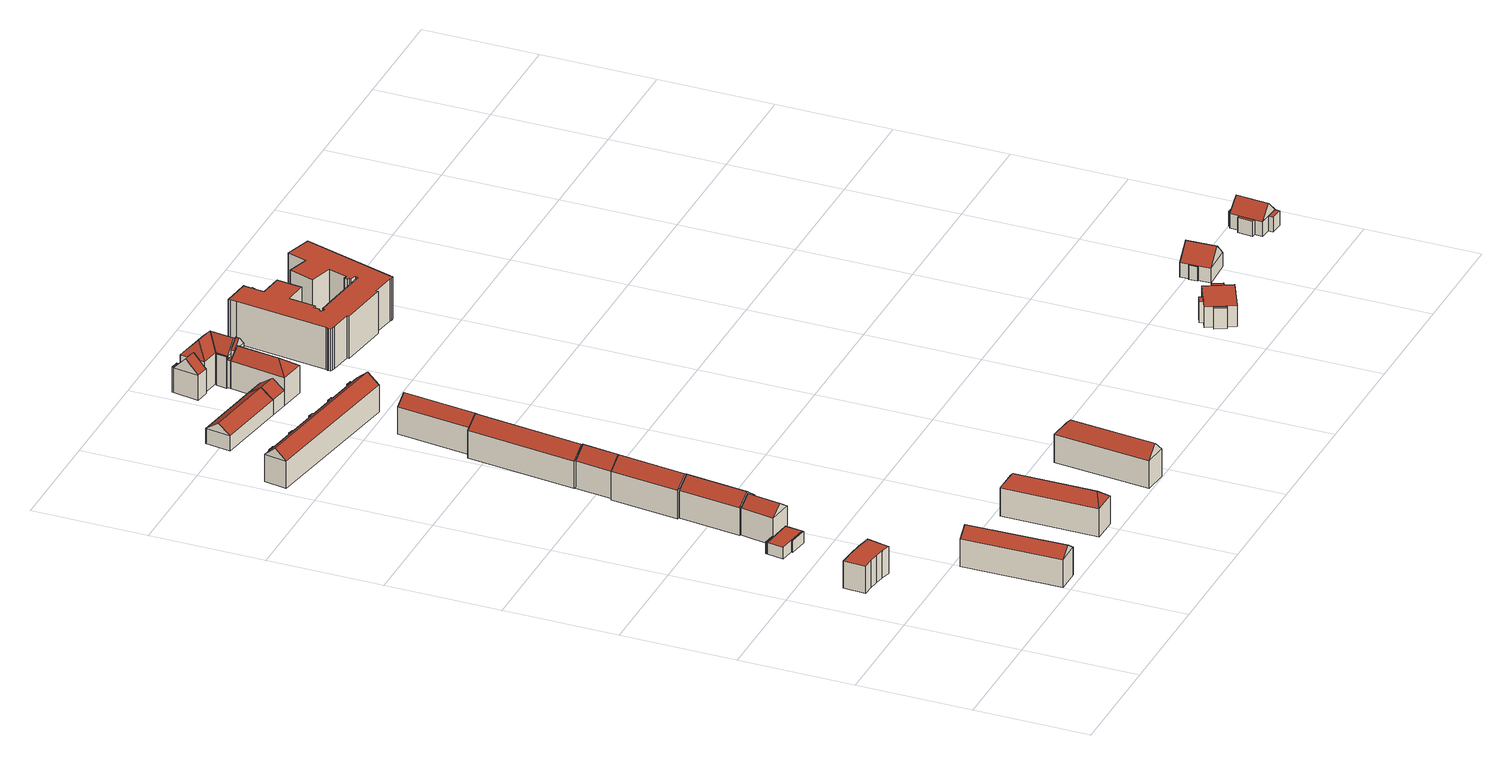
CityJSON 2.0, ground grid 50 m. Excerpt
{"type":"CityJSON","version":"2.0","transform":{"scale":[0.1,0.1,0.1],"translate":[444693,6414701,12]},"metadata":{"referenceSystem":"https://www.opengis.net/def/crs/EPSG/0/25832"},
"CityObjects":{
"building1":{"type":"Building","attributes":{"name":"Carl-Petersen-StraÃe","function":"31001_1010","yearOfConstruction":1957,"roofType":"1000","measuredHeight":12.23,"storeysAboveGround":3},"geometry":[{"type":"Solid","lod":"2","boundaries":[[[[0,1,2,3]],[[4,5,1,0]],[[6,7,5,4]],[[8,9,7,6]],[[10,11,9,8]],[[12,13,11,10]],[[14,15,13,12]],[[16,17,15,14]],[[18,19,17,16]],[[20,21,19,18]],[[3,2,21,20]],[[18,16,14,12,10,8,6,4,0,3,20]],[[1,5,7,9,11,13,15,17,19,21,2]]]],"semantics":{"surfaces":[{"type":"WallSurface"},{"type":"RoofSurface","Flaechenneigung":"90","Flaechenrichtung":"0","Flaechengroesse":"180.989428671581"},{"type":"GroundSurface"}],"values":[[0,0,0,0,0,0,0,0,0,0,0,1,2]]}}]},
"building2":{"type":"Building","attributes":{"name":"Hammer Steindamm","function":"31001_1010","yearOfConstruction":1957,"roofType":"3100","measuredHeight":16.43,"storeysAboveGround":4},"geometry":[{"type":"Solid","lod":"2","boundaries":[[[[22,23,24,25]],[[26,27,23,22]],[[28,29,27,26]],[[25,24,29,28]],[[22,30,26]],[[28,31,25]],[[25,31,30,22]],[[26,30,31,28]],[[23,27,29,24]]]],"semantics":{"surfaces":[{"type":"WallSurface"},{"type":"RoofSurface","Flaechenneigung":"53.6496606621401","Flaechenrichtung":"88.8705215685183","Flaechengroesse":"280.040693705272"},{"type":"RoofSurface","Flaechenneigung":"53.649637243758","Flaechenrichtung":"268.871179794385","Flaechengroesse":"280.040630167555"},{"type":"GroundSurface"}],"values":[[0,0,0,0,0,0,1,2,3]]}}]},
"building3":{"type":"Building","attributes":{"name":"Carl-Petersen-StraÃe","function":"31001_1010"},"children":["building3-1","building3-2","building3-3"]},
"building3-1":{"type":"BuildingPart","attributes":{"roofType":"1000","measuredHeight":5.16,"storeysAboveGround":1},"parents":["building3"],"geometry":[{"type":"Solid","lod":"2","boundaries":[[[[32,33,34,35]],[[36,37,33,32]],[[38,39,37,36]],[[35,34,39,38]],[[36,32,35,38]],[[33,37,39,34]]]],"semantics":{"surfaces":[{"type":"WallSurface"},{"type":"RoofSurface","Flaechenneigung":"90","Flaechenrichtung":"0","Flaechengroesse":"5.62264864993358"},{"type":"GroundSurface"}],"values":[[0,0,0,0,1,2]]}}]},
"building3-2":{"type":"BuildingPart","attributes":{"roofType":"1000","measuredHeight":5.16,"storeysAboveGround":1},"parents":["building3"],"geometry":[{"type":"Solid","lod":"2","boundaries":[[[[40,41,42,43]],[[44,45,41,40]],[[36,37,45,44]],[[43,42,37,36]],[[44,40,43,36]],[[41,45,37,42]]]],"semantics":{"surfaces":[{"type":"WallSurface"},{"type":"RoofSurface","Flaechenneigung":"90","Flaechenrichtung":"0","Flaechengroesse":"109.233173625576"},{"type":"GroundSurface"}],"values":[[0,0,0,0,1,2]]}}]},
"building3-3":{"type":"BuildingPart","attributes":{"roofType":"1000","measuredHeight":5.16,"storeysAboveGround":1},"parents":["building3"],"geometry":[{"type":"Solid","lod":"2","boundaries":[[[[46,47,41,40]],[[48,49,47,46]],[[50,51,49,48]],[[40,41,51,50]],[[48,46,40,50]],[[47,49,51,41]]]],"semantics":{"surfaces":[{"type":"WallSurface"},{"type":"RoofSurface","Flaechenneigung":"90","Flaechenrichtung":"0","Flaechengroesse":"3.43421822296851"},{"type":"GroundSurface"}],"values":[[0,0,0,0,1,2]]}}]},
"building4":{"type":"Building","attributes":{"name":"Lohhof","function":"31001_1010","yearOfConstruction":1957,"roofType":"3100","measuredHeight":16.29,"storeysAboveGround":4},"geometry":[{"type":"Solid","lod":"2","boundaries":[[[[52,53,54,55]],[[56,57,53,52]],[[58,59,57,56]],[[55,54,59,58]],[[52,60,56]],[[58,61,55]],[[55,61,60,52]],[[56,60,61,58]],[[53,57,59,54]]]],"semantics":{"surfaces":[{"type":"WallSurface"},{"type":"RoofSurface","Flaechenneigung":"53.9360817724943","Flaechenrichtung":"98.5303879939975","Flaechengroesse":"99.5425328210005"},{"type":"RoofSurface","Flaechenneigung":"53.9258901445393","Flaechenrichtung":"279.37135502149","Flaechengroesse":"99.9239069675338"},{"type":"GroundSurface"}],"values":[[0,0,0,0,0,0,1,2,3]]}}]},
"building5":{"type":"Building","attributes":{"name":"Lohhof","function":"31001_1010"},"children":["building5-1","building5-2","building5-3"]},
"building5-1":{"type":"BuildingPart","attributes":{"roofType":"3100","measuredHeight":17.06,"storeysAboveGround":4},"parents":["building5"],"geometry":[{"type":"Solid","lod":"2","boundaries":[[[[62,63,64,65]],[[66,67,63,62]],[[68,69,67,66]],[[65,64,69,68]],[[62,70,66]],[[68,71,65]],[[65,71,70,62]],[[66,70,71,68]],[[63,67,69,64]]]],"semantics":{"surfaces":[{"type":"WallSurface"},{"type":"RoofSurface","Flaechenneigung":"51.8431119376664","Flaechenrichtung":"277.03718963266","Flaechengroesse":"201.045123424135"},{"type":"RoofSurface","Flaechenneigung":"51.8431062136629","Flaechenrichtung":"97.025350498316","Flaechengroesse":"201.628691657344"},{"type":"GroundSurface"}],"values":[[0,0,0,0,0,0,1,2,3]]}}]},
"building5-2":{"type":"BuildingPart","attributes":{"roofType":"3100","measuredHeight":17.65,"storeysAboveGround":4},"parents":["building5"],"geometry":[{"type":"Solid","lod":"2","boundaries":[[[[72,73,74,75]],[[76,77,73,72]],[[78,79,77,76]],[[75,74,79,78]],[[72,80,76]],[[78,81,75]],[[75,81,80,72]],[[76,80,81,78]],[[73,77,79,74]]]],"semantics":{"surfaces":[{"type":"WallSurface"},{"type":"RoofSurface","Flaechenneigung":"51.8522054007894","Flaechenrichtung":"277.043869403396","Flaechengroesse":"227.386136634991"},{"type":"RoofSurface","Flaechenneigung":"51.852129693127","Flaechenrichtung":"97.0313871759958","Flaechengroesse":"227.38333235511"},{"type":"GroundSurface"}],"values":[[0,0,0,0,0,0,1,2,3]]}}]},
"building5-3":{"type":"BuildingPart","attributes":{"roofType":"1000","measuredHeight":12.99,"storeysAboveGround":4},"parents":["building5"],"geometry":[{"type":"Solid","lod":"2","boundaries":[[[[82,83,84,85]],[[86,67,83,82]],[[78,79,67,86]],[[85,84,79,78]],[[86,82,85,78]],[[83,67,79,84]]]],"semantics":{"surfaces":[{"type":"WallSurface"},{"type":"RoofSurface","Flaechenneigung":"90","Flaechenrichtung":"0","Flaechengroesse":"0.170440071884735"},{"type":"GroundSurface"}],"values":[[0,0,0,0,1,2]]}}]},
"building6":{"type":"Building","attributes":{"name":"Hammer Steindamm","function":"31001_1010","yearOfConstruction":1957,"roofType":"3200","measuredHeight":17.18,"storeysAboveGround":4},"geometry":[{"type":"Solid","lod":"2","boundaries":[[[[87,88,89,90]],[[91,92,88,87]],[[93,94,92,91]],[[90,89,94,93]],[[87,95,91]],[[93,96,90]],[[90,96,95,87]],[[91,95,96,93]],[[88,92,94,89]]]],"semantics":{"surfaces":[{"type":"WallSurface"},{"type":"RoofSurface","Flaechenneigung":"37.2818554524104","Flaechenrichtung":"180.000010040978","Flaechengroesse":"29.9223042430612"},{"type":"RoofSurface","Flaechenneigung":"37.2822886894576","Flaechenrichtung":"359.994738581416","Flaechengroesse":"29.9250591263804"},{"type":"RoofSurface","Flaechenneigung":"51.0918179223979","Flaechenrichtung":"89.9983312532969","Flaechengroesse":"271.113843613067"},{"type":"RoofSurface","Flaechenneigung":"51.0918865129899","Flaechenrichtung":"269.997593699641","Flaechengroesse":"271.110355843667"},{"type":"GroundSurface"}],"values":[[0,0,0,0,1,2,3,4,5]]}}]},
"building7":{"type":"Building","attributes":{"name":"Lohhof","function":"31001_1010","yearOfConstruction":1983,"roofType":"3100","measuredHeight":17.07,"storeysAboveGround":4},"geometry":[{"type":"Solid","lod":"2","boundaries":[[[[76,97,98,99]],[[72,100,97,76]],[[101,102,100,72]],[[99,98,102,101]],[[76,80,72]],[[101,103,99]],[[99,103,80,76]],[[72,80,103,101]],[[97,100,102,98]]]],"semantics":{"surfaces":[{"type":"WallSurface"},{"type":"RoofSurface","Flaechenneigung":"52.0905427389083","Flaechenrichtung":"97.0300160654637","Flaechengroesse":"120.014965954935"},{"type":"RoofSurface","Flaechenneigung":"52.0906250841196","Flaechenrichtung":"277.044460534388","Flaechengroesse":"120.014925179695"},{"type":"GroundSurface"}],"values":[[0,0,0,0,0,0,1,2,3]]}}]},
"building8":{"type":"Building","attributes":{"name":"Lohhof","function":"31001_1010","yearOfConstruction":1957,"roofType":"3100","measuredHeight":17.14,"storeysAboveGround":4},"geometry":[{"type":"Solid","lod":"2","boundaries":[[[[104,105,106,107]],[[108,109,105,104]],[[110,111,109,108]],[[107,106,111,110]],[[104,112,108]],[[110,113,107]],[[107,113,112,104]],[[108,112,113,110]],[[105,109,111,106]]]],"semantics":{"surfaces":[{"type":"WallSurface"},{"type":"RoofSurface","Flaechenneigung":"52.0345806121718","Flaechenrichtung":"277.062201434998","Flaechengroesse":"366.249677374312"},{"type":"RoofSurface","Flaechenneigung":"52.0345798173788","Flaechenrichtung":"97.0784974483294","Flaechengroesse":"366.247189861451"},{"type":"GroundSurface"}],"values":[[0,0,0,0,0,0,1,2,3]]}}]},
"building9":{"type":"Building","attributes":{"name":"Moorende","function":"31001_1010"},"children":["building9-1","building9-2","building9-3","building9-4","building9-5","building9-6"]},
"building9-1":{"type":"BuildingPart","attributes":{"roofType":"1000","measuredHeight":12.63,"storeysAboveGround":4},"parents":["building9"],"geometry":[{"type":"Solid","lod":"2","boundaries":[[[[114,115,116,117]],[[118,119,115,114]],[[120,121,119,118]],[[117,116,121,120]],[[118,114,117,120]],[[115,119,121,116]]]],"semantics":{"surfaces":[{"type":"WallSurface"},{"type":"RoofSurface","Flaechenneigung":"90","Flaechenrichtung":"0","Flaechengroesse":"1.27503199987079"},{"type":"GroundSurface"}],"values":[[0,0,0,0,1,2]]}}]},
"building9-2":{"type":"BuildingPart","attributes":{"roofType":"3100","measuredHeight":16.59,"storeysAboveGround":4},"parents":["building9"],"geometry":[{"type":"Solid","lod":"2","boundaries":[[[[122,123,124,125]],[[126,127,123,122]],[[128,129,127,126]],[[125,124,129,128]],[[122,130,126]],[[128,131,125]],[[125,131,130,122]],[[126,130,131,128]],[[123,127,129,124]]]],"semantics":{"surfaces":[{"type":"WallSurface"},{"type":"RoofSurface","Flaechenneigung":"49.743062395069","Flaechenrichtung":"189.205429358069","Flaechengroesse":"459.332740219886"},{"type":"RoofSurface","Flaechenneigung":"49.7429180749985","Flaechenrichtung":"9.08138377145538","Flaechengroesse":"459.333233579302"},{"type":"GroundSurface"}],"values":[[0,0,0,0,0,0,1,2,3]]}}]},
"building9-3":{"type":"BuildingPart","attributes":{"roofType":"1000","measuredHeight":12.43,"storeysAboveGround":4},"parents":["building9"],"geometry":[{"type":"Solid","lod":"2","boundaries":[[[[132,133,134,135]],[[136,137,133,132]],[[138,139,137,136]],[[135,134,139,138]],[[136,132,135,138]],[[133,137,139,134]]]],"semantics":{"surfaces":[{"type":"WallSurface"},{"type":"RoofSurface","Flaechenneigung":"90","Flaechenrichtung":"0","Flaechengroesse":"1.3339126160141"},{"type":"GroundSurface"}],"values":[[0,0,0,0,1,2]]}}]},
"building9-4":{"type":"BuildingPart","attributes":{"roofType":"1000","measuredHeight":12.62,"storeysAboveGround":4},"parents":["building9"],"geometry":[{"type":"Solid","lod":"2","boundaries":[[[[140,141,142,143]],[[144,145,141,140]],[[146,147,145,144]],[[143,142,147,146]],[[144,140,143,146]],[[141,145,147,142]]]],"semantics":{"surfaces":[{"type":"WallSurface"},{"type":"RoofSurface","Flaechenneigung":"90","Flaechenrichtung":"0","Flaechengroesse":"0.940247446917529"},{"type":"GroundSurface"}],"values":[[0,0,0,0,1,2]]}}]},
"building9-5":{"type":"BuildingPart","attributes":{"roofType":"1000","measuredHeight":12.29,"storeysAboveGround":4},"parents":["building9"],"geometry":[{"type":"Solid","lod":"2","boundaries":[[[[148,149,150,151]],[[152,153,149,148]],[[154,155,153,152]],[[151,150,155,154]],[[152,148,151,154]],[[149,153,155,150]]]],"semantics":{"surfaces":[{"type":"WallSurface"},{"type":"RoofSurface","Flaechenneigung":"90","Flaechenrichtung":"0","Flaechengroesse":"1.61197553172359"},{"type":"GroundSurface"}],"values":[[0,0,0,0,1,2]]}}]},
"building9-6":{"type":"BuildingPart","attributes":{"roofType":"1000","measuredHeight":12.29,"storeysAboveGround":4},"parents":["building9"],"geometry":[{"type":"Solid","lod":"2","boundaries":[[[[156,157,158,159]],[[160,161,157,156]],[[162,163,161,160]],[[159,158,163,162]],[[160,156,159,162]],[[157,161,163,158]]]],"semantics":{"surfaces":[{"type":"WallSurface"},{"type":"RoofSurface","Flaechenneigung":"90","Flaechenrichtung":"0","Flaechengroesse":"1.03737802369881"},{"type":"GroundSurface"}],"values":[[0,0,0,0,1,2]]}}]},
"building10":{"type":"Building","attributes":{"name":"Lohhof","function":"31001_1010","yearOfConstruction":1978,"roofType":"3100","measuredHeight":16.57,"storeysAboveGround":4},"geometry":[{"type":"Solid","lod":"2","boundaries":[[[[164,165,166,167]],[[168,169,165,164]],[[170,171,169,168]],[[167,166,171,170]],[[164,172,168]],[[170,173,167]],[[167,173,172,164]],[[168,172,173,170]],[[165,169,171,166]]]],"semantics":{"surfaces":[{"type":"WallSurface"},{"type":"RoofSurface","Flaechenneigung":"50.3501219996861","Flaechenrichtung":"277.070459183503","Flaechengroesse":"212.6991675478"},{"type":"RoofSurface","Flaechenneigung":"50.3501366708157","Flaechenrichtung":"97.0797837925308","Flaechengroesse":"212.683833716323"},{"type":"GroundSurface"}],"values":[[0,0,0,0,0,0,1,2,3]]}}]},
"building11":{"type":"Building","attributes":{"name":"Moorende","function":"31001_1010","yearOfConstruction":1968,"roofType":"3100","measuredHeight":10.79,"storeysAboveGround":2},"geometry":[{"type":"Solid","lod":"2","boundaries":[[[[174,175,176,177]],[[178,179,175,174]],[[180,181,179,178]],[[177,176,181,180]],[[174,182,178]],[[180,183,177]],[[177,183,182,174]],[[178,182,183,180]],[[175,179,181,176]]]],"semantics":{"surfaces":[{"type":"WallSurface"},{"type":"RoofSurface","Flaechenneigung":"53.9890739623631","Flaechenrichtung":"8.8170123871016","Flaechengroesse":"223.60425913268"},{"type":"RoofSurface","Flaechenneigung":"53.9890236756497","Flaechenrichtung":"188.830148516452","Flaechengroesse":"223.612218331867"},{"type":"GroundSurface"}],"values":[[0,0,0,0,0,0,1,2,3]]}}]},
"building12":{"type":"Building","attributes":{"name":"Beim Hammer Marktplatz","function":"31001_1010","yearOfConstruction":1957,"roofType":"5000","measuredHeight":17.96,"storeysAboveGround":4},"geometry":[{"type":"Solid","lod":"2","boundaries":[[[[184,185,186,187]],[[188,189,185,184]],[[190,191,189,188]],[[187,186,191,190]],[[184,192,188]],[[190,193,187]],[[187,193,192,184]],[[188,192,193,190]],[[185,189,191,186]]]],"semantics":{"surfaces":[{"type":"WallSurface"},{"type":"RoofSurface","Flaechenneigung":"41.6377610659148","Flaechenrichtung":"5.9810172607148","Flaechengroesse":"36.0223293755541"},{"type":"RoofSurface","Flaechenneigung":"45.0875754992779","Flaechenrichtung":"275.980444205377","Flaechengroesse":"293.764576721864"},{"type":"RoofSurface","Flaechenneigung":"45.0875075929984","Flaechenrichtung":"95.9816778414143","Flaechengroesse":"293.739416363366"},{"type":"GroundSurface"}],"values":[[0,0,0,0,1,0,2,3,4]]}}]},
"building13":{"type":"Building","attributes":{"name":"Lohhof","function":"31001_1010"},"children":["building13-1","building13-2","building13-3"]},
"building13-1":{"type":"BuildingPart","attributes":{"roofType":"1000","measuredHeight":12.49,"storeysAboveGround":4},"parents":["building13"],"geometry":[{"type":"Solid","lod":"2","boundaries":[[[[194,195,196,197]],[[198,199,195,194]],[[200,201,199,198]],[[197,196,201,200]],[[198,194,197,200]],[[195,199,201,196]]]],"semantics":{"surfaces":[{"type":"WallSurface"},{"type":"RoofSurface","Flaechenneigung":"90","Flaechenrichtung":"0","Flaechengroesse":"5.69824403766873"},{"type":"GroundSurface"}],"values":[[0,0,0,0,1,2]]}}]},
"building13-2":{"type":"BuildingPart","attributes":{"roofType":"5000","measuredHeight":16.88,"storeysAboveGround":4},"parents":["building13"],"geometry":[{"type":"Solid","lod":"2","boundaries":[[[[202,203,204,205]],[[206,207,203,202]],[[194,195,207,206]],[[205,204,195,194]],[[202,208,206]],[[194,209,205]],[[205,209,208,202]],[[206,208,209,194]],[[203,207,195,204]]]],"semantics":{"surfaces":[{"type":"WallSurface"},{"type":"RoofSurface","Flaechenneigung":"54.4320381032322","Flaechenrichtung":"188.838231398057","Flaechengroesse":"42.7644243293713"},{"type":"RoofSurface","Flaechenneigung":"51.1618239552677","Flaechenrichtung":"97.4381304606327","Flaechengroesse":"153.952235338197"},{"type":"RoofSurface","Flaechenneigung":"51.1631720993658","Flaechenrichtung":"278.442559201411","Flaechengroesse":"153.048812967611"},{"type":"GroundSurface"}],"values":[[0,0,0,0,1,0,2,3,4]]}}]},
"building13-3":{"type":"BuildingPart","attributes":{"roofType":"3100","measuredHeight":10.88,"storeysAboveGround":4},"parents":["building13"],"geometry":[{"type":"Solid","lod":"2","boundaries":[[[[178,210,207,211]],[[174,212,210,178]],[[213,214,212,174]],[[211,207,214,213]],[[178,182,174]],[[213,215,211]],[[211,215,182,178]],[[174,182,215,213]],[[210,212,214,207]]]],"semantics":{"surfaces":[{"type":"WallSurface"},{"type":"RoofSurface","Flaechenneigung":"54.4943564793814","Flaechenrichtung":"188.831658077887","Flaechengroesse":"59.6762048578005"},{"type":"RoofSurface","Flaechenneigung":"54.4943530615806","Flaechenrichtung":"8.81851258149306","Flaechengroesse":"59.6795118362423"},{"type":"GroundSurface"}],"values":[[0,0,0,0,0,0,1,2,3]]}}]},
"building14":{"type":"Building","attributes":{"name":"Lohhof","function":"31001_1010"},"children":["building14-1","building14-2","building14-3","building14-4","building14-5","building14-6"]},
"building14-1":{"type":"BuildingPart","attributes":{"roofType":"3100","measuredHeight":19.91,"storeysAboveGround":4},"parents":["building14"],"geometry":[{"type":"Solid","lod":"2","boundaries":[[[[216,217,218,219]],[[220,221,217,216]],[[222,223,221,220]],[[219,218,223,222]],[[216,224,220]],[[222,225,219]],[[219,225,224,216]],[[220,224,225,222]],[[217,221,223,218]]]],"semantics":{"surfaces":[{"type":"WallSurface"},{"type":"RoofSurface","Flaechenneigung":"41.5028511838656","Flaechenrichtung":"95.8041145139787","Flaechengroesse":"8.92817988922758"},{"type":"RoofSurface","Flaechenneigung":"41.4325742622479","Flaechenrichtung":"273.490849349965","Flaechengroesse":"9.41461207613323"},{"type":"GroundSurface"}],"values":[[0,0,0,0,0,0,1,2,3]]}}]},
"building14-2":{"type":"BuildingPart","attributes":{"roofType":"5000","measuredHeight":19.94,"storeysAboveGround":4},"parents":["building14"],"geometry":[{"type":"Solid","lod":"2","boundaries":[[[[226,227,228,229]],[[230,231,227,226]],[[232,218,231,230]],[[229,228,218,232]],[[226,233,230]],[[232,234,229]],[[229,234,233,226]],[[230,233,234,232]],[[227,231,218,228]]]],"semantics":{"surfaces":[{"type":"WallSurface"},{"type":"RoofSurface","Flaechenneigung":"-43.7700110659314","Flaechenrichtung":"8.82143377408997","Flaechengroesse":"38.1251430431149"},{"type":"RoofSurface","Flaechenneigung":"40.3039302219998","Flaechenrichtung":"278.223551337677","Flaechengroesse":"61.0496938266172"},{"type":"RoofSurface","Flaechenneigung":"40.2994144355781","Flaechenrichtung":"97.6426837548398","Flaechengroesse":"61.0618347643118"},{"type":"GroundSurface"}],"values":[[0,0,0,0,1,0,2,3,4]]}}]},
"building14-3":{"type":"BuildingPart","attributes":{"roofType":"3200","measuredHeight":19.95,"storeysAboveGround":4},"parents":["building14"],"geometry":[{"type":"Solid","lod":"2","boundaries":[[[[235,236,237,238]],[[230,231,236,235]],[[239,240,231,230]],[[238,237,240,239]],[[235,241,230]],[[239,242,238]],[[238,242,241,235]],[[230,241,242,239]],[[236,231,240,237]]]],"semantics":{"surfaces":[{"type":"WallSurface"},{"type":"RoofSurface","Flaechenneigung":"39.0110904554845","Flaechenrichtung":"97.0589321936142","Flaechengroesse":"40.4536511321037"},{"type":"RoofSurface","Flaechenneigung":"39.0213009791308","Flaechenrichtung":"277.912704190088","Flaechengroesse":"40.5656843173608"},{"type":"RoofSurface","Flaechenneigung":"43.7889113314493","Flaechenrichtung":"8.90915629594496","Flaechengroesse":"104.893774177901"},{"type":"RoofSurface","Flaechenneigung":"43.7897620235255","Flaechenrichtung":"188.83834241349","Flaechengroesse":"105.542012046975"},{"type":"GroundSurface"}],"values":[[0,0,0,0,1,2,3,4,5]]}}]},
"building14-4":{"type":"BuildingPart","attributes":{"roofType":"1000","measuredHeight":14.13,"storeysAboveGround":4},"parents":["building14"],"geometry":[{"type":"Solid","lod":"2","boundaries":[[[[243,244,228,229]],[[245,246,244,243]],[[247,248,246,245]],[[229,228,248,247]],[[245,243,229,247]],[[244,246,248,228]]]],"semantics":{"surfaces":[{"type":"WallSurface"},{"type":"RoofSurface","Flaechenneigung":"90","Flaechenrichtung":"0","Flaechengroesse":"3.36130158893467"},{"type":"GroundSurface"}],"values":[[0,0,0,0,1,2]]}}]},
"building14-5":{"type":"BuildingPart","attributes":{"roofType":"3100","measuredHeight":16.95,"storeysAboveGround":4},"parents":["building14"],"geometry":[{"type":"Solid","lod":"2","boundaries":[[[[249,250,251,252]],[[253,254,250,249]],[[255,256,254,253]],[[252,251,256,255]],[[249,257,253]],[[255,258,252]],[[252,258,257,249]],[[253,257,258,255]],[[250,254,256,251]]]],"semantics":{"surfaces":[{"type":"WallSurface"},{"type":"RoofSurface","Flaechenneigung":"44.7222820015141","Flaechenrichtung":"188.851945412166","Flaechengroesse":"48.0222213301931"},{"type":"RoofSurface","Flaechenneigung":"44.7216531990978","Flaechenrichtung":"8.89850325610941","Flaechengroesse":"47.2920643335711"},{"type":"GroundSurface"}],"values":[[0,0,0,0,0,0,1,2,3]]}}]},
"building14-6":{"type":"BuildingPart","attributes":{"roofType":"1000","measuredHeight":11.33,"storeysAboveGround":4},"parents":["building14"],"geometry":[{"type":"Solid","lod":"2","boundaries":[[[[259,260,254,261]],[[262,263,260,259]],[[264,265,263,262]],[[261,254,265,264]],[[262,259,261,264]],[[260,263,265,254]]]],"semantics":{"surfaces":[{"type":"WallSurface"},{"type":"RoofSurface","Flaechenneigung":"90","Flaechenrichtung":"0","Flaechengroesse":"2.38711764202947"},{"type":"GroundSurface"}],"values":[[0,0,0,0,1,2]]}}]},
"building15":{"type":"Building","attributes":{"name":"Hammer Steindamm","function":"31001_1010","yearOfConstruction":1948,"roofType":"1000","measuredHeight":19.11,"storeysAboveGround":5},"geometry":[{"type":"Solid","lod":"2","boundaries":[[[[266,267,268,269]],[[270,271,267,266]],[[272,273,271,270]],[[274,275,273,272]],[[276,277,275,274]],[[278,279,277,276]],[[280,281,279,278]],[[282,283,281,280]],[[284,285,283,282]],[[286,287,285,284]],[[288,289,287,286]],[[290,291,289,288]],[[292,293,291,290]],[[294,295,293,292]],[[296,297,295,294]],[[298,299,297,296]],[[300,301,299,298]],[[302,303,301,300]],[[304,305,303,302]],[[306,307,305,304]],[[308,309,307,306]],[[310,311,309,308]],[[312,313,311,310]],[[314,315,313,312]],[[316,317,315,314]],[[318,319,317,316]],[[320,321,319,318]],[[322,323,321,320]],[[324,325,323,322]],[[326,327,325,324]],[[328,329,327,326]],[[330,331,329,328]],[[332,333,331,330]],[[334,335,333,332]],[[336,337,335,334]],[[338,339,337,336]],[[340,341,339,338]],[[342,343,341,340]],[[344,345,343,342]],[[346,347,345,344]],[[348,349,347,346]],[[350,351,349,348]],[[352,353,351,350]],[[354,355,353,352]],[[356,357,355,354]],[[358,359,357,356]],[[360,361,359,358]],[[362,363,361,360]],[[364,365,363,362]],[[269,268,365,364]],[[362,360,358,356,354,352,350,348,346,344,342,340,338,336,334,332,330,328,326,324,322,320,318,316,314,312,310,308,306,304,302,300,298,296,294,292,290,288,286,284,282,280,278,276,274,272,270,266,269,364]],[[267,271,273,275,277,279,281,283,285,287,289,291,293,295,297,299,301,303,305,307,309,311,313,315,317,319,321,323,325,327,329,331,333,335,337,339,341,343,345,347,349,351,353,355,357,359,361,363,365,268]]]],"semantics":{"surfaces":[{"type":"WallSurface"},{"type":"RoofSurface","Flaechenneigung":"90","Flaechenrichtung":"0","Flaechengroesse":"1596.95068645964"},{"type":"GroundSurface"}],"values":[[0,0,0,0,0,0,0,0,0,0,0,0,0,0,0,0,0,0,0,0,0,0,0,0,0,0,0,0,0,0,0,0,0,0,0,0,0,0,0,0,0,0,0,0,0,0,0,0,0,0,1,2]]}}]},
"building16":{"type":"Building","attributes":{"name":"Bei der Hammer Kirche","function":"31001_1010"},"children":["building16-1","building16-2","building16-3","building16-4"]},
"building16-1":{"type":"BuildingPart","attributes":{"roofType":"1000","measuredHeight":9.38,"storeysAboveGround":3},"parents":["building16"],"geometry":[{"type":"Solid","lod":"2","boundaries":[[[[366,367,368,369]],[[370,371,367,366]],[[372,373,371,370]],[[369,368,373,372]],[[370,366,369,372]],[[367,371,373,368]]]],"semantics":{"surfaces":[{"type":"WallSurface"},{"type":"RoofSurface","Flaechenneigung":"90","Flaechenrichtung":"0","Flaechengroesse":"209.265725004726"},{"type":"GroundSurface"}],"values":[[0,0,0,0,1,2]]}}]},
"building16-2":{"type":"BuildingPart","attributes":{"roofType":"1000","measuredHeight":9.38,"storeysAboveGround":3},"parents":["building16"],"geometry":[{"type":"Solid","lod":"2","boundaries":[[[[374,375,376,377]],[[378,379,375,374]],[[380,381,379,378]],[[377,376,381,380]],[[378,374,377,380]],[[375,379,381,376]]]],"semantics":{"surfaces":[{"type":"WallSurface"},{"type":"RoofSurface","Flaechenneigung":"90","Flaechenrichtung":"0","Flaechengroesse":"8.11221704151191"},{"type":"GroundSurface"}],"values":[[0,0,0,0,1,2]]}}]},
"building16-3":{"type":"BuildingPart","attributes":{"roofType":"1000","measuredHeight":9.38,"storeysAboveGround":3},"parents":["building16"],"geometry":[{"type":"Solid","lod":"2","boundaries":[[[[382,383,384,385]],[[386,387,383,382]],[[388,389,387,386]],[[385,384,389,388]],[[386,382,385,388]],[[383,387,389,384]]]],"semantics":{"surfaces":[{"type":"WallSurface"},{"type":"RoofSurface","Flaechenneigung":"90","Flaechenrichtung":"0","Flaechengroesse":"7.45235750081615"},{"type":"GroundSurface"}],"values":[[0,0,0,0,1,2]]}}]},
"building16-4":{"type":"BuildingPart","attributes":{"roofType":"1000","measuredHeight":9.38,"storeysAboveGround":3},"parents":["building16"],"geometry":[{"type":"Solid","lod":"2","boundaries":[[[[390,391,392,393]],[[394,395,391,390]],[[396,397,395,394]],[[393,392,397,396]],[[394,390,393,396]],[[391,395,397,392]]]],"semantics":{"surfaces":[{"type":"WallSurface"},{"type":"RoofSurface","Flaechenneigung":"90","Flaechenrichtung":"0","Flaechengroesse":"6.30974900229678"},{"type":"GroundSurface"}],"values":[[0,0,0,0,1,2]]}}]},
"building17":{"type":"Building","attributes":{"name":"Hammer Hof","function":"31001_1010"},"children":["building17-1","building17-2","building17-3","building17-4"]},
"building17-1":{"type":"BuildingPart","attributes":{"roofType":"1000","measuredHeight":6.53,"storeysAboveGround":2},"parents":["building17"],"geometry":[{"type":"Solid","lod":"2","boundaries":[[[[398,399,400,401]],[[402,403,399,398]],[[404,405,403,402]],[[401,400,405,404]],[[402,398,401,404]],[[399,403,405,400]]]],"semantics":{"surfaces":[{"type":"WallSurface"},{"type":"RoofSurface","Flaechenneigung":"90","Flaechenrichtung":"0","Flaechengroesse":"2.52407199890462"},{"type":"GroundSurface"}],"values":[[0,0,0,0,1,2]]}}]},
"building17-2":{"type":"BuildingPart","attributes":{"roofType":"3100","measuredHeight":13.07,"storeysAboveGround":2},"parents":["building17"],"geometry":[{"type":"Solid","lod":"2","boundaries":[[[[406,407,408,409]],[[410,411,407,406]],[[412,413,411,410]],[[409,408,413,412]],[[406,414,410]],[[412,415,409]],[[409,415,414,406]],[[410,414,415,412]],[[407,411,413,408]]]],"semantics":{"surfaces":[{"type":"WallSurface"},{"type":"RoofSurface","Flaechenneigung":"45.1384497305994","Flaechenrichtung":"87.7485366727781","Flaechengroesse":"121.893732965347"},{"type":"RoofSurface","Flaechenneigung":"45.1384714454029","Flaechenrichtung":"267.716753058326","Flaechengroesse":"121.826818839423"},{"type":"GroundSurface"}],"values":[[0,0,0,0,0,0,1,2,3]]}}]},
"building17-3":{"type":"BuildingPart","attributes":{"roofType":"1000","measuredHeight":6.53,"storeysAboveGround":2},"parents":["building17"],"geometry":[{"type":"Solid","lod":"2","boundaries":[[[[416,417,418,419]],[[420,421,417,416]],[[422,423,421,420]],[[419,418,423,422]],[[420,416,419,422]],[[417,421,423,418]]]],"semantics":{"surfaces":[{"type":"WallSurface"},{"type":"RoofSurface","Flaechenneigung":"90","Flaechenrichtung":"0","Flaechengroesse":"2.2693736168845"},{"type":"GroundSurface"}],"values":[[0,0,0,0,1,2]]}}]},
"building17-4":{"type":"BuildingPart","attributes":{"roofType":"1000","measuredHeight":6.53,"storeysAboveGround":2},"parents":["building17"],"geometry":[{"type":"Solid","lod":"2","boundaries":[[[[424,425,426,427]],[[428,429,425,424]],[[430,431,429,428]],[[427,426,431,430]],[[428,424,427,430]],[[425,429,431,426]]]],"semantics":{"surfaces":[{"type":"WallSurface"},{"type":"RoofSurface","Flaechenneigung":"90","Flaechenrichtung":"0","Flaechengroesse":"2.30380401597767"},{"type":"GroundSurface"}],"values":[[0,0,0,0,1,2]]}}]},
"building18":{"type":"Building","attributes":{"name":"Hammer Hof","function":"31001_1010"},"children":["building18-1","building18-2","building18-3","building18-4"]},
"building18-1":{"type":"BuildingPart","attributes":{"roofType":"3100","measuredHeight":12.29,"storeysAboveGround":1},"parents":["building18"],"geometry":[{"type":"Solid","lod":"2","boundaries":[[[[432,433,434,435]],[[436,437,433,432]],[[438,439,437,436]],[[435,434,439,438]],[[432,440,436]],[[438,441,435]],[[435,441,440,432]],[[436,440,441,438]],[[433,437,439,434]]]],"semantics":{"surfaces":[{"type":"WallSurface"},{"type":"RoofSurface","Flaechenneigung":"43.8973797588391","Flaechenrichtung":"94.9749968561221","Flaechengroesse":"111.559313591527"},{"type":"RoofSurface","Flaechenneigung":"43.8967343103147","Flaechenrichtung":"274.573062324637","Flaechengroesse":"112.084354398349"},{"type":"GroundSurface"}],"values":[[0,0,0,0,0,0,1,2,3]]}}]},
"building18-2":{"type":"BuildingPart","attributes":{"roofType":"1000","measuredHeight":6.7,"storeysAboveGround":1},"parents":["building18"],"geometry":[{"type":"Solid","lod":"2","boundaries":[[[[442,443,444,445]],[[432,433,443,442]],[[446,447,433,432]],[[445,444,447,446]],[[432,442,445,446]],[[443,433,447,444]]]],"semantics":{"surfaces":[{"type":"WallSurface"},{"type":"RoofSurface","Flaechenneigung":"90","Flaechenrichtung":"0","Flaechengroesse":"11.7699210614431"},{"type":"GroundSurface"}],"values":[[0,0,0,0,1,2]]}}]},
"building18-3":{"type":"BuildingPart","attributes":{"roofType":"1000","measuredHeight":6.7,"storeysAboveGround":1},"parents":["building18"],"geometry":[{"type":"Solid","lod":"2","boundaries":[[[[448,449,450,451]],[[452,453,449,448]],[[454,455,453,452]],[[451,450,455,454]],[[452,448,451,454]],[[449,453,455,450]]]],"semantics":{"surfaces":[{"type":"WallSurface"},{"type":"RoofSurface","Flaechenneigung":"90","Flaechenrichtung":"0","Flaechengroesse":"10.2927378738628"},{"type":"GroundSurface"}],"values":[[0,0,0,0,1,2]]}}]},
"building18-4":{"type":"BuildingPart","attributes":{"roofType":"1000","measuredHeight":6.7,"storeysAboveGround":1},"parents":["building18"],"geometry":[{"type":"Solid","lod":"2","boundaries":[[[[456,457,458,459]],[[460,461,457,456]],[[462,463,461,460]],[[459,458,463,462]],[[460,456,459,462]],[[457,461,463,458]]]],"semantics":{"surfaces":[{"type":"WallSurface"},{"type":"RoofSurface","Flaechenneigung":"90","Flaechenrichtung":"0","Flaechengroesse":"4.04162464511179"},{"type":"GroundSurface"}],"values":[[0,0,0,0,1,2]]}}]}
},
"vertices":[
[150,724,139],[150,724,16],[198,723,16],[198,723,139],[156,822,139],[156,822,16],[221,818,139],[221,818,16],[285,810,139],[285,810,16],[348,797,139],[348,797,16],[347,791,139],[347,791,16],[328,702,139],[328,702,16],[327,700,139],[327,700,16],[286,710,139],[286,710,16],[245,718,139],[245,718,16],
[613,37,130],[613,37,4],[604,472,4],[604,472,130],[509,35,130],[509,35,4],[501,470,130],[501,470,4],[561,36,168],[552,471,168],
[349,1122,58],[349,1122,6],[348,1116,6],[348,1116,58],[434,1111,58],[434,1111,6],[433,1105,58],[433,1105,6],
[298,1204,58],[298,1204,6],[288,1131,6],[288,1131,58],[443,1186,58],[443,1186,6],
[299,1211,58],[299,1211,6],[349,1204,58],[349,1204,6],[348,1198,58],[348,1198,6],
[456,1184,142],[456,1184,19],[478,1332,19],[478,1332,142],[348,1198,142],[348,1198,19],[373,1346,142],[373,1346,19],[402,1191,182],[426,1339,182],
[396,1618,148],[396,1618,23],[362,1348,23],[362,1348,148],[511,1603,148],[511,1603,23],[478,1332,148],[478,1332,23],[453,1610,193],[420,1340,193],
[422,1918,153],[422,1918,23],[385,1619,23],[385,1619,153],[540,1904,153],[540,1904,23],[503,1604,153],[503,1604,23],[481,1911,199],[444,1612,199],
[511,1605,153],[511,1605,23],[503,1606,23],[503,1606,153],[511,1603,153],
[1024,50,135],[1024,50,7],[1024,471,7],[1024,471,135],[915,50,135],[915,50,7],[915,471,135],[915,471,7],[970,83,179],[970,438,179],
[540,1904,28],[559,2062,28],[559,2062,153],[422,1918,28],[442,2077,153],[442,2077,28],[501,2070,199],
[489,2554,157],[489,2554,33],[430,2078,33],[430,2078,157],[609,2540,157],[609,2540,33],[550,2064,157],[550,2064,33],[549,2547,204],[490,2071,204],
[353,3166,158],[353,3166,31],[376,3162,31],[376,3162,158],[354,3172,158],[354,3172,31],[377,3168,158],[377,3168,31],
[2,3122,154],[2,3122,31],[684,3011,31],[684,3011,154],[19,3221,154],[19,3221,31],[700,3113,154],[700,3113,31],[10,3172,197],[692,3062,197],
[636,3129,156],[636,3129,31],[635,3124,31],[635,3124,156],[662,3125,156],[662,3125,31],[661,3119,156],[661,3119,31],
[493,3149,158],[493,3149,31],[493,3145,31],[493,3145,158],[518,3145,158],[518,3145,31],[517,3141,158],[517,3141,31],
[57,3220,154],[57,3220,31],[56,3215,31],[56,3215,154],[88,3215,154],[88,3215,31],[87,3210,154],[87,3210,31],
[208,3196,154],[208,3196,31],[208,3191,31],[208,3191,154],[230,3192,154],[230,3192,31],[229,3188,154],[229,3188,31],
[550,2877,158],[550,2877,34],[510,2552,34],[510,2552,158],[649,2865,158],[649,2865,34],[609,2540,158],[609,2540,34],[600,2871,199],[559,2546,199],
[525,3498,97],[525,3498,29],[205,3547,29],[205,3547,97],[508,3387,97],[508,3387,29],[188,3437,97],[188,3437,29],[516,3442,137],[197,3492,137],
[1379,434,134],[1379,434,7],[1334,13,7],[1334,13,134],[1482,423,134],[1482,423,7],[1438,2,134],[1438,2,7],[1425,383,186],[1386,8,186],
[632,3619,153],[632,3619,28],[664,3615,28],[664,3615,153],[634,3637,153],[634,3637,28],[665,3633,153],[665,3633,28],
[705,3356,153],[705,3356,28],[736,3606,28],[736,3606,153],[593,3374,153],[593,3374,28],[658,3426,197],[684,3613,197],
[508,3387,28],[593,3374,97],[525,3498,28],[611,3484,97],[611,3484,28],[602,3429,137],
[736,3606,182],[736,3606,24],[738,3621,24],[738,3621,182],[664,3615,182],[664,3615,24],[665,3633,182],[665,3633,24],[700,3610,223],[702,3627,223],
[650,3690,166],[650,3690,24],[641,3636,24],[641,3636,166],[745,3675,166],[745,3675,24],[738,3621,166],[705,3737,224],[690,3629,224],
[758,3784,166],[758,3784,24],[582,3812,24],[582,3812,166],[567,3703,166],[567,3703,24],[706,3737,224],[621,3750,224],
[634,3637,166],[634,3637,24],[642,3684,166],[642,3684,24],[649,3683,166],[649,3683,24],
[507,3705,136],[507,3705,24],[566,3696,24],[566,3696,136],[525,3817,136],[525,3817,24],[582,3808,136],[582,3808,24],[516,3761,194],[574,3752,194],
[526,3824,138],[526,3824,24],[525,3817,138],[561,3818,138],[561,3818,24],[560,3812,138],[560,3812,24],
[1102,3713,204],[1102,3713,13],[1105,3712,13],[1105,3712,204],[1097,3670,204],[1097,3670,13],[1199,3657,204],[1199,3657,13],[1185,3546,204],[1185,3546,13],[1087,3558,204],[1087,3558,13],[1073,3442,204],[1073,3442,13],[1060,3444,204],[1060,3444,13],[1057,3419,204],[1057,3419,13],[1045,3410,204],[1045,3410,13],[1053,3399,204],[1053,3399,13],[1062,3398,204],[1062,3398,13],[1065,3408,204],[1065,3408,13],[1336,3371,204],[1336,3371,13],[1341,3384,204],[1341,3384,13],[1317,3391,204],[1317,3391,13],[1319,3400,204],[1319,3400,13],[1309,3403,204],[1309,3403,13],[1315,3420,204],[1315,3420,13],[1326,3416,204],[1326,3416,13],[1351,3498,204],[1351,3498,13],[1254,3528,204],[1254,3528,13],[1289,3639,204],[1289,3639,13],[1380,3611,204],[1380,3611,13],[1408,3697,204],[1408,3697,13],[1522,3661,204],[1522,3661,13],[1398,3262,204],[1398,3262,13],[1396,3255,204],[1396,3255,13],[1397,3250,204],[1397,3250,13],[1392,3246,204],[1392,3246,13],[1382,3247,204],[1382,3247,13],[1376,3251,204],[1376,3251,13],[1271,3266,204],[1271,3266,13],[1269,3256,204],[1269,3256,13],[1048,3288,204],[1048,3288,13],[1049,3298,204],[1049,3298,13],[955,3312,204],[955,3312,13],[940,3314,204],[940,3314,13],[932,3319,204],[932,3319,13],[930,3326,204],[930,3326,13],[930,3330,204],[930,3330,13],[934,3339,204],[934,3339,13],[984,3740,204],[984,3740,13],[987,3765,204],[987,3765,13],[988,3776,204],[988,3776,13],[1102,3762,204],[1102,3762,13],[1108,3762,204],[1108,3762,13],[1106,3750,204],[1106,3750,13],[1103,3725,204],[1103,3725,13],[1106,3725,204],[1106,3725,13],
[2751,238,109],[2751,238,15],[2693,354,15],[2693,354,109],[2606,166,109],[2606,166,15],[2548,282,109],[2548,282,15],
[2574,195,109],[2574,195,15],[2588,202,15],[2588,202,109],[2550,243,109],[2550,243,15],[2564,250,109],[2564,250,15],
[2724,325,109],[2724,325,15],[2711,318,15],[2711,318,109],[2746,281,109],[2746,281,15],[2733,274,109],[2733,274,15],
[2576,315,109],[2576,315,15],[2584,300,15],[2584,300,109],[2609,331,109],[2609,331,15],[2617,316,109],[2617,316,15],
[2944,520,85],[2944,520,20],[2944,528,20],[2944,528,85],[2913,519,85],[2913,519,20],[2913,527,85],[2913,527,20],
[3000,391,85],[3000,391,20],[2994,522,20],[2994,522,85],[2868,386,85],[2868,386,20],[2863,517,85],[2863,517,20],[2934,388,150],[2929,520,150],
[3002,483,85],[3002,483,20],[2996,483,20],[2996,483,85],[3003,446,85],[3003,446,20],[2997,446,85],[2997,446,20],
[2860,440,85],[2860,440,20],[2866,440,20],[2866,440,85],[2859,477,85],[2859,477,20],[2865,478,85],[2865,478,20],
[3398,335,75],[3398,335,8],[3411,478,8],[3411,478,75],[3292,344,75],[3292,344,8],[3303,488,75],[3303,488,8],[3345,339,131],[3357,483,131],
[3341,340,75],[3341,340,8],[3339,319,8],[3339,319,75],[3396,314,75],[3396,314,8],
[3279,380,75],[3279,380,8],[3294,378,8],[3294,378,75],[3284,446,75],[3284,446,8],[3299,445,75],[3299,445,8],
[3315,496,75],[3315,496,8],[3314,487,8],[3314,487,75],[3359,492,75],[3359,492,8],[3358,483,75],[3358,483,8]
]}
